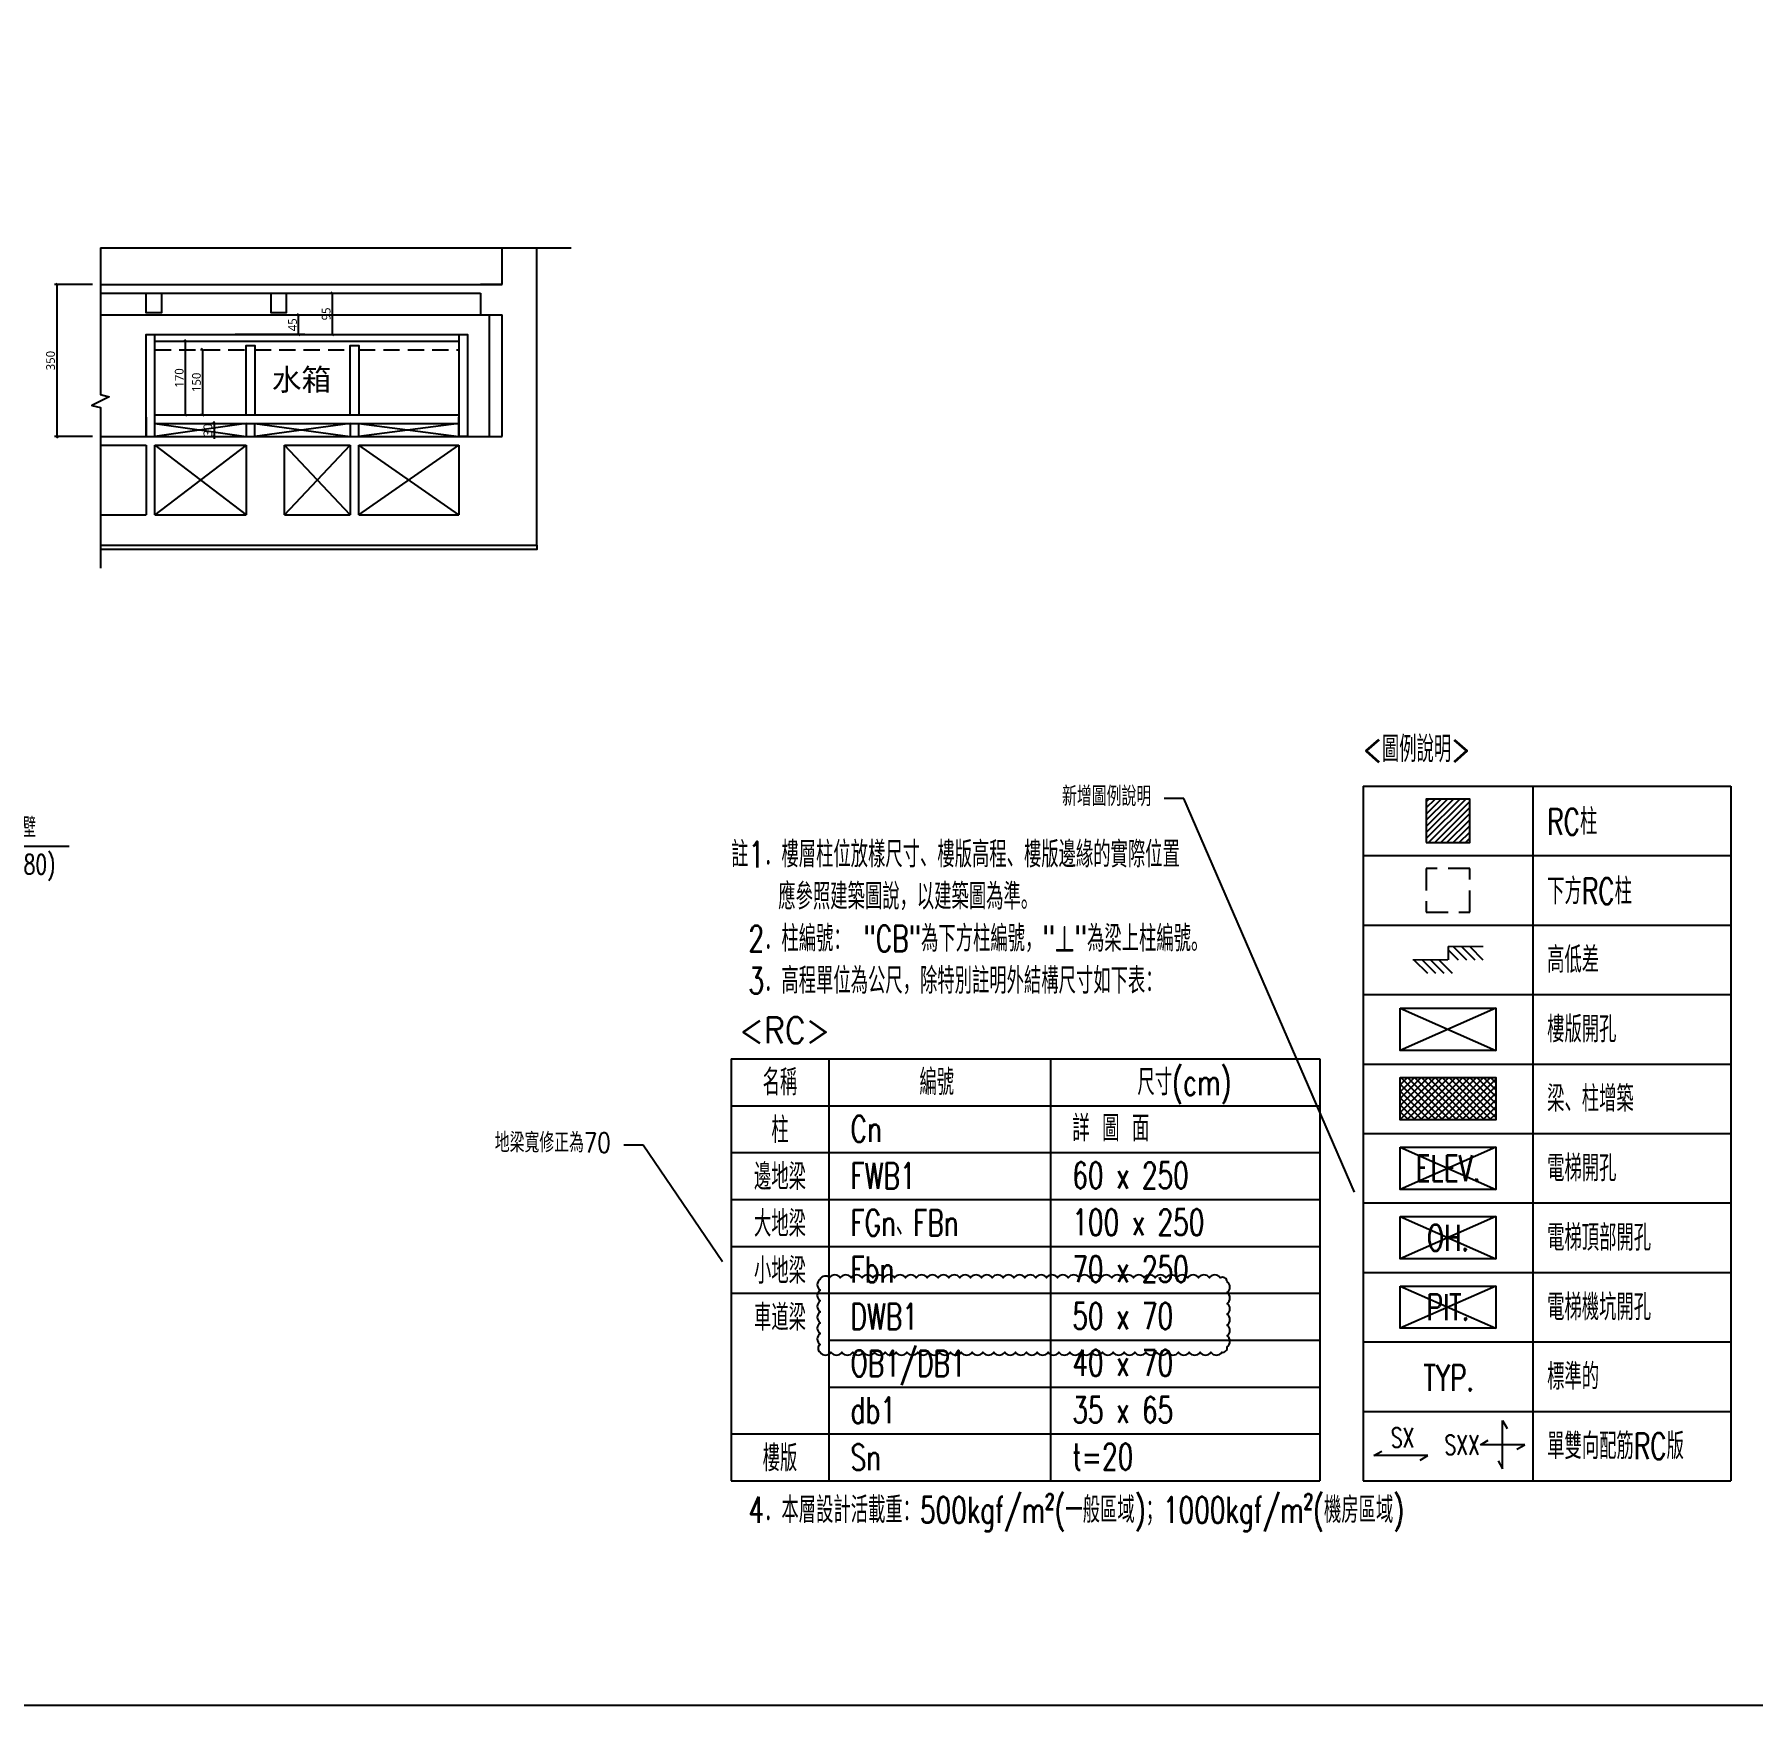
# Model space of a CAD drawing. Header units: millimetres. Extents: x -3377 to 119122, y -22007 to 15479.
# Drawn here: x 7343 to 11300, y 0 to 3849 of the extents above; entities that cross this region are included whole.
import ezdxf
from ezdxf import colors
from ezdxf.entities.mleader import LeaderData, LeaderLine
from ezdxf.enums import TextEntityAlignment as Align
from ezdxf.math import Vec2, Vec3

# ---------------------------------------------------------------- set-up
doc = ezdxf.new("R2010")
doc.units = ezdxf.units.MM
doc.header["$LTSCALE"] = 150
doc.header["$MEASUREMENT"] = 0
doc.linetypes.add('HIDDEN', pattern=[0.375, 0.25, -0.125])
doc.layers.get('0').update_dxf_attribs({"plot": 0})
for name, color, linetype in [('ARTIC', 6, 'Continuous'), ('NOTE2', 2, 'Continuous'), ('S-COL', 7, 'Continuous'), ('S-COLB', 4, 'HIDDEN'), ('S-DIM', 2, 'Continuous'), ('S-HATCHCOL', 13, 'Continuous'), ('S-OPEN', 13, 'Continuous'), ('S-SLAB', 5, 'Continuous'), ('S-TAB', 4, 'Continuous'), ('S-TEXT', 2, 'Continuous'), ('S-THIN', 201, 'Continuous'), ('SLAB', 7, 'Continuous'), ('TITLE', 6, 'Continuous'), ('WALL', 2, 'Continuous')]:
    doc.layers.add(name, color=color, linetype=linetype)
for name, color, linetype, plot in [('S-ARCH', 252, 'Continuous', False), ('S-CLOUD_20220217(結構依建築圖2022-0216修改)', 4, 'Continuous', False), ('S-CLOUD_20220303', 4, 'Continuous', False)]:
    doc.layers.add(name, color=color, linetype=linetype, plot=plot)
doc.styles.add('4C', font='romans.shx', dxfattribs={"width": 0.9, "height": 52.5, "bigfont": '1lsp.shx'})
doc.styles.add('C1', font='', dxfattribs={"bigfont": 'japanese.shx'})
doc.styles.add('CS4', font='romans.shx', dxfattribs={"width": 0.7, "height": 45, "bigfont": 'lsp.shx'})
doc.styles.add('HH', font='')
doc.styles.add('LSP', font='SIMPLEX.shx', dxfattribs={"width": 0.8, "bigfont": 'lsp.shx'})
doc.styles.get('C1').set_extended_font_data('微軟正黑體')
doc.styles.get('HH').set_extended_font_data('Microsoft JhengHei')
doc.dimstyles.new('1-1', dxfattribs={"dimtxt": 20, "dimasz": 8, "dimexe": 10, "dimexo": 0, "dimgap": 10, "dimtad": 1, "dimdsep": 46, "dimtxsty": 'C1', "dimblk": 'OBLIQUE', "dimblk1": 'OBLIQUE', "dimblk2": 'ARROW', "dimcen": 10, "dimaunit": 1, "dimadec": 0, "dimazin": 0, "dimtfac": 1, "dimtix": 1, "dimtmove": 2, "dimatfit": 3, "dimldrblk": 'DIMC', "dimfxl": 0, "dimtolj": 1, "dimarcsym": 0})
doc.dimstyles.new('DIM150', dxfattribs={"dimscale": 15, "dimtxt": 3, "dimasz": 2, "dimexe": 2, "dimexo": 2, "dimgap": 1, "dimtad": 1, "dimdec": 1, "dimdsep": 46, "dimtxsty": 'CS4', "dimblk1": 'ARCHTICK', "dimblk2": 'ARCHTICK', "dimsah": 1, "dimcen": 2, "dimdle": 2, "dimadec": 0, "dimazin": 0, "dimtfac": 1, "dimtdec": 1, "dimtmove": 0, "dimatfit": 3, "dimldrblk": 'TAA', "dimfxl": 0, "dimtolj": 1, "dimarcsym": 0})

# ---------------------------------------------------------------- blocks, each defined once
blk = doc.blocks.new('圖例說明')
at = {"layer": 'S-HATCHCOL'}
h = blk.add_hatch(dxfattribs=at)
h.set_pattern_fill('ANSI31', color=256, scale=60, style=0)
h.set_pattern_definition([(45, (1.3676, 481.526), (-5.3033, 5.3033), [])])
h.paths.add_polyline_path([(109.2, 1102.5), (184.2, 1102.5), (184.2, 1177.5), (109.2, 1177.5)])
h = blk.add_hatch(dxfattribs=at)
h.set_pattern_fill('ANSI37', color=256, scale=67.5)
h.set_pattern_definition([(45, (-92186.061, -6241.679), (-5.9662135, 5.9662135), []), (135, (-92186.061, -6241.679), (-5.9662135, -5.9662135), [])])
h.paths.add_polyline_path([(64.3, 696.5), (229, 696.5), (229, 623.5), (64.3, 623.5)])
at = {"layer": 'S-COL'}
blk.add_lwpolyline([(109.2, 1102.5), (184.2, 1102.5), (184.2, 1177.5), (109.2, 1177.5)], close=True, dxfattribs=at)
at = {"layer": 'S-COLB'}
blk.add_lwpolyline([(109.2, 982.5), (184.2, 982.5), (184.2, 1057.5), (109.2, 1057.5)], close=True, dxfattribs=at)
at = {"layer": 'S-OPEN'}
for p, q in [((64.3, 816.5), (229, 743.5)), ((229, 816.5), (64.3, 743.5)), ((64.3, 576.5), (229, 503.5)), ((229, 576.5), (64.3, 503.5)), ((64.3, 456.5), (229, 383.5)), ((229, 456.5), (64.3, 383.5)), ((64.3, 336.5), (229, 263.5)), ((229, 336.5), (64.3, 263.5))]:
    blk.add_line(p, q, dxfattribs=at)
at = {"layer": 'S-SLAB'}
for points in [[(64.3, 816.5), (229, 816.5), (229, 743.5), (64.3, 743.5)], [(64.3, 696.5), (229, 696.5), (229, 623.5), (64.3, 623.5)], [(64.3, 576.5), (229, 576.5), (229, 503.5), (64.3, 503.5)], [(64.3, 456.5), (229, 456.5), (229, 383.5), (64.3, 383.5)], [(64.3, 336.5), (229, 336.5), (229, 263.5), (64.3, 263.5)]]:
    blk.add_lwpolyline(points, close=True, dxfattribs=at)
at = {"layer": 'S-TAB'}
for p, q in [((0, 1200), (635.3, 1200)), ((0, 1200), (0, 0)), ((293.3, 1200), (293.3, 0)), ((635.3, 1200), (635.3, 0)), ((0, 1080), (635.3, 1080)), ((0, 960), (635.3, 960)), ((0, 840), (635.3, 840)), ((0, 720), (635.3, 720)), ((0, 600), (635.3, 600)), ((0, 480), (635.3, 480)), ((0, 360), (635.3, 360)), ((0, 240), (635.3, 240)), ((0, 120), (635.3, 120)), ((0, 0), (635.3, 0))]:
    blk.add_line(p, q, dxfattribs=at)
at = {"layer": 'S-THIN'}
for p, q in [((146.7, 923), (146.7, 900)), ((155.4, 923), (178.4, 900)), ((169.7, 923), (192.8, 900)), ((184.1, 923), (207.1, 900)), ((87.8, 900), (111.1, 876.7)), ((102.2, 900), (125.2, 877)), ((116.5, 900), (139.6, 877)), ((130.9, 900), (153.9, 877)), ((146.7, 917.4), (164.3, 899.7))]:
    blk.add_line(p, q, dxfattribs=at)
at = {"layer": 'S-THIN', "const_width": 2.54}
for points in [[(207.8, 923), (146.7, 923)], [(85.5, 900), (146.7, 900)]]:
    blk.add_lwpolyline(points, dxfattribs=at)
at = {"layer": 'SLAB', "color": 1}
for p, q in [((240.9, 20.9), (240.9, 104)), ((279.1, 62.4), (202.7, 62.4)), ((112, 43.7), (18.8, 43.7))]:
    blk.add_line(p, q, dxfattribs=at)
for points in [[(240.9, 104), (248.7, 90.5)], [(202.7, 62.4), (216.2, 70.2)], [(265.6, 54.6), (279.1, 62.4)], [(18.8, 43.7), (32.3, 51.5)], [(98.5, 35.9), (112, 43.7)], [(233.1, 34.4), (240.9, 20.9)]]:
    blk.add_lwpolyline(points, dxfattribs=at)
at = {"layer": 'S-TEXT', "style": 'CS4', "width": 0.7}
for s, p in [('<圖例說明>', (0, 1263.9)), ('RC柱', (317.9, 1138.5)), ('下方RC柱', (317.9, 1018.5)), ('高低差', (317.9, 900)), ('樓版開孔', (317.9, 780)), ('梁、柱增築', (317.9, 660)), ('電梯開孔', (317.9, 540)), ('電梯頂部開孔', (317.9, 420)), ('電梯機坑開孔', (317.9, 300)), ('TYP.', (104.1, 178.1)), ('標準的', (317.9, 180)), ('單雙向配筋RC版', (317.9, 60))]:
    blk.add_text(s, height=45, dxfattribs=at).set_placement(p, align=Align.MIDDLE_LEFT)
for s, p in [('ELEV.', (146.7, 540)), ('OH.', (146.7, 420)), ('PIT.', (146.7, 300))]:
    blk.add_text(s, height=45, dxfattribs=at).set_placement(p, align=Align.MIDDLE)
at = {"layer": 'SLAB', "color": 2, "style": 'CS4', "width": 0.7}
for s, p in [('SX', (68.1, 74.5)), ('SXX', (171, 62.1))]:
    blk.add_text(s, height=33.75, dxfattribs=at).set_placement(p, align=Align.MIDDLE_CENTER)
blk = doc.blocks.new('_ARCHTICK')
at = {"color": 0, "linetype": 'ByBlock', "const_width": 0.15}
blk.add_lwpolyline([(-0.5, -0.5), (0.5, 0.5)], dxfattribs=at)
blk = doc.blocks.new('*D25')
at = {"layer": 'DEFPOINTS', "color": 0, "transparency": 16777216}
for p in [(7069.5, 1979.2), (7149.5, 1979.2), (7149.5, 1979.2)]:
    blk.add_point(p, dxfattribs=at)
at = {"layer": 'S-DIM', "color": 0, "lineweight": -2, "transparency": 16777216}
for p, q in [((7039.5, 1979.2), (7149.5, 1979.2)), ((7149.5, 1979.2), (7423.8, 1979.2))]:
    blk.add_line(p, q, dxfattribs=at)
at = {"layer": 'S-DIM', "color": 0, "lineweight": -2, "transparency": 16777216, "xscale": 30, "yscale": 30, "zscale": 30, "rotation": 180}
blk.add_blockref('_ARCHTICK', (7069.5, 1979.2), dxfattribs=at)
at = {"layer": 'S-DIM', "color": 0, "lineweight": -2, "transparency": 16777216, "xscale": 30, "yscale": 30, "zscale": 30}
blk.add_blockref('_ARCHTICK', (7149.5, 1979.2), dxfattribs=at)
at = {"layer": 'S-DIM', "color": 0, "transparency": 16777216, "char_height": 45, "attachment_point": 5, "style": 'CS4'}
for s, insert in [('\\A1;連續壁', (7301.7, 2022.4)), ('\\A1;DW1(80)', (7301.7, 1929.9))]:
    blk.add_mtext(s, dxfattribs=dict(at, insert=insert))
blk = doc.blocks.new('TAA')
at = {"linetype": 'Continuous'}
blk.add_line((0, 0), (-1.66, 0), dxfattribs=at)
blk.add_solid([(-1.5, -0.25), (-1.5, 0.25), (0, 0)], dxfattribs=at)
blk = doc.blocks.new('DwFm')
blk.add_lwpolyline([(-12110.4, 0), (0, 0), (0, -7760.1), (-12110.4, -7760.1)], close=True)
blk = doc.blocks.new('_Oblique')
at = {"color": 0, "linetype": 'ByBlock', "lineweight": -2}
blk.add_line((-0.5, -0.5), (0.5, 0.5), dxfattribs=at)
blk = doc.blocks.new('*D217')
at = {"layer": 'ARTIC', "color": 0, "lineweight": -2, "transparency": 16777216}
for p, q in [((33413.8, 2318), (33926.8, 2318)), ((33921.8, 2223), (33921.8, 2318)), ((33921.6, 2223), (33926.8, 2223))]:
    blk.add_line(p, q, dxfattribs=at)
at = {"layer": 'DEFPOINTS', "color": 0, "transparency": 16777216}
for p in [(33408.8, 2318), (33921.8, 2318), (33916.6, 2223)]:
    blk.add_point(p, dxfattribs=at)
at = {"layer": 'ARTIC', "color": 0, "lineweight": -2, "transparency": 16777216, "xscale": 5, "yscale": 5, "zscale": 5}
for p, rotation in [((33921.8, 2318), 90), ((33921.8, 2223), 270)]:
    blk.add_blockref('_Oblique', p, dxfattribs=dict(at, rotation=rotation))
at = {"layer": 'ARTIC', "color": 0, "transparency": 16777216, "insert": (33907.5, 2270.5), "char_height": 20, "attachment_point": 5, "rotation": 90, "style": 'C1'}
blk.add_mtext('\\A1;95', dxfattribs=at)
blk = doc.blocks.new('ARROW')
blk.add_solid([(0, 0), (-1, 0.3), (-1, -0.3)])
blk = doc.blocks.new('DIMC')
for p, q in [((-1.5, 0), (1.5, 0)), ((0, -1.5), (0, 1.5))]:
    blk.add_line(p, q)
at = {"color": 3}
blk.add_circle((0, 0), 0.5, dxfattribs=at)
blk = doc.blocks.new('*D218')
at = {"layer": 'ARTIC', "color": 0, "lineweight": -2, "transparency": 16777216}
for p, q in [((33649.5, 2018), (33649.5, 2023)), ((33651.6, 2018), (33644.5, 2018)), ((33651.6, 1988), (33644.5, 1988)), ((33649.5, 2018), (33649.5, 1988)), ((33649.5, 1988), (33649.5, 1983))]:
    blk.add_line(p, q, dxfattribs=at)
at = {"layer": 'DEFPOINTS', "color": 0, "transparency": 16777216}
for p in [(33649.5, 1988), (33656.6, 2018), (33656.6, 1988)]:
    blk.add_point(p, dxfattribs=at)
at = {"layer": 'ARTIC', "color": 0, "lineweight": -2, "transparency": 16777216, "xscale": 5, "yscale": 5, "zscale": 5}
for p, rotation in [((33649.5, 2018), 270), ((33649.5, 1988), 90)]:
    blk.add_blockref('_Oblique', p, dxfattribs=dict(at, rotation=rotation))
at = {"layer": 'ARTIC', "color": 0, "transparency": 16777216, "insert": (33635.1, 2003), "char_height": 20, "attachment_point": 5, "rotation": 90, "style": 'C1'}
blk.add_mtext('\\A1;30', dxfattribs=at)
blk = doc.blocks.new('*D219')
at = {"layer": 'ARTIC', "color": 0, "lineweight": -2, "transparency": 16777216}
for p, q in [((33840.3, 2268), (33839.1, 2268)), ((33844.1, 2223), (33844.1, 2268)), ((33840.3, 2223), (33839.1, 2223))]:
    blk.add_line(p, q, dxfattribs=at)
at = {"layer": 'DEFPOINTS', "color": 0, "transparency": 16777216}
for p in [(33844.1, 2268), (33845.3, 2268), (33845.3, 2223)]:
    blk.add_point(p, dxfattribs=at)
at = {"layer": 'ARTIC', "color": 0, "lineweight": -2, "transparency": 16777216, "xscale": 5, "yscale": 5, "zscale": 5}
for p, rotation in [((33844.1, 2268), 90), ((33844.1, 2223), 270)]:
    blk.add_blockref('_Oblique', p, dxfattribs=dict(at, rotation=rotation))
at = {"layer": 'ARTIC', "color": 0, "transparency": 16777216, "insert": (33830, 2245.5), "char_height": 20, "attachment_point": 5, "rotation": 90, "style": 'C1'}
blk.add_mtext('\\A1;45', dxfattribs=at)
blk = doc.blocks.new('*D220')
at = {"layer": 'ARTIC', "color": 0, "lineweight": -2, "transparency": 16777216}
for p, q in [((33576.3, 2208), (33588.5, 2208)), ((33583.5, 2038), (33583.5, 2208)), ((33576.3, 2038), (33588.5, 2038))]:
    blk.add_line(p, q, dxfattribs=at)
at = {"layer": 'DEFPOINTS', "color": 0, "transparency": 16777216}
for p in [(33571.3, 2208), (33583.5, 2208), (33571.3, 2038)]:
    blk.add_point(p, dxfattribs=at)
at = {"layer": 'ARTIC', "color": 0, "lineweight": -2, "transparency": 16777216, "xscale": 5, "yscale": 5, "zscale": 5}
for p, rotation in [((33583.5, 2208), 90), ((33583.5, 2038), 270)]:
    blk.add_blockref('_Oblique', p, dxfattribs=dict(at, rotation=rotation))
at = {"layer": 'ARTIC', "color": 0, "transparency": 16777216, "insert": (33569.1, 2123), "char_height": 20, "attachment_point": 5, "rotation": 90, "style": 'C1'}
blk.add_mtext('\\A1;170', dxfattribs=at)
blk = doc.blocks.new('*D221')
at = {"layer": 'ARTIC', "color": 0, "lineweight": -2, "transparency": 16777216}
for p, q in [((33621.2, 2188), (33618.2, 2188)), ((33623.2, 2038), (33623.2, 2188)), ((33621.2, 2038), (33618.2, 2038))]:
    blk.add_line(p, q, dxfattribs=at)
at = {"layer": 'DEFPOINTS', "color": 0, "transparency": 16777216}
for p in [(33623.2, 2188), (33626.2, 2188), (33626.2, 2038)]:
    blk.add_point(p, dxfattribs=at)
at = {"layer": 'ARTIC', "color": 0, "lineweight": -2, "transparency": 16777216, "xscale": 5, "yscale": 5, "zscale": 5}
for p, rotation in [((33623.2, 2188), 90), ((33623.2, 2038), 270)]:
    blk.add_blockref('_Oblique', p, dxfattribs=dict(at, rotation=rotation))
at = {"layer": 'ARTIC', "color": 0, "transparency": 16777216, "insert": (33608.8, 2113), "char_height": 20, "attachment_point": 5, "rotation": 90, "style": 'C1'}
blk.add_mtext('\\A1;150', dxfattribs=at)
blk = doc.blocks.new('*D222')
at = {"layer": 'ARTIC', "color": 0, "lineweight": -2, "transparency": 16777216}
for p, q in [((33369.6, 2338), (33282.1, 2338)), ((33287.1, 2338), (33287.1, 1988)), ((33369.6, 1988), (33282.1, 1988))]:
    blk.add_line(p, q, dxfattribs=at)
at = {"layer": 'DEFPOINTS', "color": 0, "transparency": 16777216}
for p in [(33374.6, 2338), (33287.1, 1988), (33374.6, 1988)]:
    blk.add_point(p, dxfattribs=at)
at = {"layer": 'ARTIC', "color": 0, "lineweight": -2, "transparency": 16777216, "xscale": 5, "yscale": 5, "zscale": 5}
for p, rotation in [((33287.1, 2338), 90), ((33287.1, 1988), 270)]:
    blk.add_blockref('_Oblique', p, dxfattribs=dict(at, rotation=rotation))
at = {"layer": 'ARTIC', "color": 0, "transparency": 16777216, "insert": (33272.8, 2163), "char_height": 20, "attachment_point": 5, "rotation": 90, "style": 'C1'}
blk.add_mtext('\\A1;350', dxfattribs=at)
blk = doc.blocks.new('_None')
blk = doc.blocks.new('A$C577F3BB7')
at = {"color": 252}
for p, q in [((2031.242, 1693.572), (2906.331, 1693.572)), ((2926.331, 1693.572), (2926.331, 1413.572)), ((2156.331, 1443.572), (2366.331, 1413.572)), ((2366.331, 1443.572), (2156.331, 1413.572)), ((2386.331, 1443.572), (2606.331, 1413.572)), ((2606.331, 1443.572), (2386.331, 1413.572)), ((2626.331, 1443.572), (2856.327, 1413.572)), ((2856.327, 1443.572), (2626.331, 1413.572)), ((2366.331, 1393.572), (2156.331, 1233.572)), ((2156.331, 1393.572), (2366.331, 1233.572)), ((2455.031, 1233.572), (2606.331, 1393.572)), ((2606.331, 1233.572), (2455.031, 1393.572)), ((2626.331, 1233.572), (2856.327, 1393.572)), ((2856.327, 1233.572), (2626.331, 1393.572))]:
    blk.add_line(p, q, dxfattribs=at)
at = {"color": 252, "linetype": 'HIDDEN'}
for points in [[(2156.331, 1613.572), (2366.331, 1613.572)], [(2386.331, 1613.572), (2606.331, 1613.572)], [(2626.331, 1613.572), (2856.327, 1613.572)]]:
    blk.add_lwpolyline(points, dxfattribs=at)
at = {"color": 252}
blk.add_lwpolyline([(3036.331, 1163.572), (3036.331, 1153.572), (2031.242, 1153.572)], dxfattribs=at)
at = {"layer": 'ARTIC', "color": 252}
blk.add_line((2031.242, 1847.945), (3115.374, 1847.945), dxfattribs=at)
blk.add_lwpolyline([(2031.242, 1847.945), (2031.242, 1510.457), (2051.242, 1505.457), (2011.242, 1485.457), (2031.242, 1480.457), (2031.242, 1110.425)], dxfattribs=at)
at = {"layer": 'WALL', "color": 252}
for p, q in [((2956.331, 1763.572), (2956.331, 1847.945)), ((3036.331, 1163.572), (3036.331, 1847.945)), ((2031.242, 1763.572), (2956.331, 1763.572)), ((2031.242, 1743.572), (2136.33, 1743.572)), ((2171.33, 1743.572), (2423.831, 1743.572)), ((2458.831, 1743.572), (2906.331, 1743.572)), ((2956.331, 1413.572), (2956.331, 1693.572)), ((2156.331, 1463.572), (2856.331, 1463.572)), ((2156.331, 1443.572), (2856.331, 1443.572)), ((2031.242, 1413.572), (2956.331, 1413.572)), ((2031.242, 1393.572), (2136.331, 1393.572)), ((2156.331, 1393.572), (2366.331, 1393.572)), ((2455.031, 1393.572), (2606.331, 1393.572)), ((2626.331, 1393.572), (2856.327, 1393.572)), ((2031.242, 1233.572), (2136.331, 1233.572)), ((2156.331, 1233.572), (2366.331, 1233.572)), ((2455.031, 1233.572), (2606.331, 1233.572)), ((2626.331, 1233.572), (2856.327, 1233.572)), ((2031.242, 1163.572), (3036.331, 1163.572))]:
    blk.add_line(p, q, dxfattribs=at)
for points in [[(2171.33, 1743.572), (2171.33, 1698.572), (2136.33, 1698.572), (2136.33, 1743.572)], [(2458.831, 1743.572), (2458.831, 1698.572), (2423.831, 1698.572), (2423.831, 1743.572)], [(2956.331, 1763.572), (2906.331, 1763.572)], [(2906.331, 1743.572), (2906.331, 1693.572), (2956.331, 1693.572)], [(2136.331, 1413.572), (2136.331, 1648.572), (2876.327, 1648.572), (2876.327, 1413.572)], [(2156.331, 1413.572), (2156.331, 1648.572)], [(2156.331, 1633.572), (2856.327, 1633.572)], [(2501.334, 1648.572), (2341.334, 1648.572)], [(2366.331, 1463.572), (2366.331, 1623.572), (2386.331, 1623.572), (2386.331, 1463.572)], [(2606.331, 1463.572), (2606.331, 1623.572), (2626.331, 1623.572), (2626.331, 1463.572)], [(2856.327, 1648.572), (2856.327, 1413.572)], [(2136.331, 1458.572), (2136.331, 1413.572), (2156.331, 1413.572), (2156.331, 1458.572)], [(2366.331, 1443.572), (2366.331, 1413.572), (2386.331, 1413.572), (2386.331, 1443.572)], [(2606.331, 1443.572), (2606.331, 1413.572), (2626.331, 1413.572), (2626.331, 1443.572)], [(2876.327, 1458.572), (2876.327, 1413.572), (2856.331, 1413.572), (2856.331, 1458.572)], [(2136.331, 1393.572), (2136.331, 1233.572)], [(2156.331, 1233.572), (2156.331, 1393.572)], [(2366.331, 1393.572), (2366.331, 1233.572)], [(2455.031, 1233.572), (2455.031, 1393.572)], [(2606.331, 1393.572), (2606.331, 1233.572)], [(2626.331, 1233.572), (2626.331, 1393.572)], [(2856.327, 1393.572), (2856.327, 1233.572)]]:
    blk.add_lwpolyline(points, dxfattribs=at)
at = {"layer": 'TITLE', "color": 252, "linetype": 'Continuous', "style": 'HH'}
blk.add_text('水箱', height=50, dxfattribs=at).set_placement((2425.848, 1519.756))
at = {"layer": 'ARTIC', "color": 252}
for base, p1, p2, picture, middle in [((1930.481, 1413.572), (2017.987, 1763.572), (2017.987, 1413.572), '*D222', (1916.146, 1588.572)), ((2565.149, 1743.572), (2559.901, 1648.572), (2052.168, 1743.572), '*D217', (2550.813, 1696.072)), ((2226.884, 1633.572), (2214.674, 1463.572), (2214.674, 1633.572), '*D220', (2212.49, 1548.572)), ((2266.579, 1613.572), (2269.562, 1463.572), (2269.562, 1613.572), '*D221', (2252.185, 1538.572)), ((2292.807, 1413.572), (2299.903, 1443.572), (2299.903, 1413.572), '*D218', (2278.471, 1428.572))]:
    dim = blk.add_linear_dim(base=base, p1=p1, p2=p2, angle=90, dimstyle='1-1', override={"dimasz": 5, "dimexe": 5, "dimexo": 5, "dimgap": 4}, dxfattribs=at)
    dim.commit()
    dim.dimension.update_dxf_attribs({"geometry": picture, "text_midpoint": middle, "insert": (-31356.655, -574.458)})
dim = blk.add_aligned_dim(p1=(2488.64, 1648.572), p2=(2488.64, 1693.572), distance=1.158, dimstyle='1-1', override={"dimasz": 5, "dimexe": 5, "dimexo": 5, "dimgap": 4}, dxfattribs=at)
dim.commit()
dim.dimension.update_dxf_attribs({"geometry": '*D219', "text_midpoint": (2473.314, 1671.072), "insert": (-31356.655, -574.458)})
blk = doc.blocks.new('2022-0217')
blk.add_blockref('A$C577F3BB7', (-6645.9, -6251))

msp = doc.modelspace()

# ---------------------------------------------------------------- linework, layer by layer
at = {"layer": 'S-CLOUD_20220303'}
msp.add_lwpolyline([(9152.91, 813.75, 0.5205671), (9177.91, 813.75, 0.5205671), (9202.91, 813.75, 0.5205671), (9227.91, 813.75, 0.5205671), (9252.91, 813.75, 0.5205671), (9277.91, 813.75, 0.5205671), (9302.91, 813.75, 0.5205671), (9327.91, 813.75, 0.5205671), (9352.91, 813.75, 0.5205671), (9377.91, 813.75, 0.5205671), (9402.91, 813.75, 0.5205671), (9427.91, 813.75, 0.5205671), (9452.91, 813.75, 0.5205671), (9477.91, 813.75, 0.5205671), (9502.91, 813.75, 0.5205671), (9527.91, 813.75, 0.5205671), (9552.91, 813.75, 0.5205671), (9577.91, 813.75, 0.5205671), (9602.91, 813.75, 0.5205671), (9627.91, 813.75, 0.5205671), (9652.91, 813.75, 0.5205671), (9677.91, 813.75, 0.5205671), (9702.91, 813.75, 0.5205671), (9727.91, 813.75, 0.5205671), (9752.91, 813.75, 0.5205671), (9777.91, 813.75, 0.5205671), (9802.91, 813.75, 0.5205671), (9827.91, 813.75, 0.5205671), (9852.91, 813.75, 0.5205671), (9877.91, 813.75, 0.5205671), (9902.91, 813.75, 0.5205671), (9927.91, 813.75, 0.5205671), (9952.91, 813.75, 0.5205671), (9977.91, 813.75, 0.5205671), (10002.91, 813.75, 0.5205671), (10027.91, 813.75, 0.5205671), (10052.91, 813.75, 0.5205671), (10077.91, 813.75, 0.5205671), (10090.24, 826.41, 0.5205671), (10090.24, 851.41, 0.5205671), (10090.24, 876.41, 0.5205671), (10090.24, 901.41, 0.5205671), (10090.24, 926.41, 0.5205671), (10090.24, 951.41, 0.5205671), (10090.24, 976.41, 0.5205671), (10074.35, 985.52, 0.5205671), (10049.35, 985.52, 0.5205671), (10024.35, 985.52, 0.5205671), (9999.35, 985.52, 0.5205671), (9974.35, 985.52, 0.5205671), (9949.35, 985.52, 0.5205671), (9924.35, 985.52, 0.5205671), (9899.35, 985.52, 0.5205671), (9874.35, 985.52, 0.5205671), (9849.35, 985.52, 0.5205671), (9824.35, 985.52, 0.5205671), (9799.35, 985.52, 0.5205671), (9774.35, 985.52, 0.5205671), (9749.35, 985.52, 0.5205671), (9724.35, 985.52, 0.5205671), (9699.35, 985.52, 0.5205671), (9674.35, 985.52, 0.5205671), (9649.35, 985.52, 0.5205671), (9624.35, 985.52, 0.5205671), (9599.35, 985.52, 0.5205671), (9574.35, 985.52, 0.5205671), (9549.35, 985.52, 0.5205671), (9524.35, 985.52, 0.5205671), (9499.35, 985.52, 0.5205671), (9474.35, 985.52, 0.5205671), (9449.35, 985.52, 0.5205671), (9424.35, 985.52, 0.5205671), (9399.35, 985.52, 0.5205671), (9374.35, 985.52, 0.5205671), (9349.35, 985.52, 0.5205671), (9324.35, 985.52, 0.5205671), (9299.35, 985.52, 0.5205671), (9274.35, 985.52, 0.5205671), (9249.35, 985.52, 0.5205671), (9224.35, 985.52, 0.5205671), (9199.35, 985.52, 0.5205671), (9174.35, 985.52, 0.5205671), (9152.91, 981.96, 0.5205671), (9152.91, 956.96, 0.5205671), (9152.91, 931.96, 0.5205671), (9152.91, 906.96, 0.5205671), (9152.91, 881.96, 0.5205671), (9152.91, 856.96, 0.5205671), (9152.91, 831.96, 0.5205671)], format="xyb", close=True, dxfattribs=at)
at = {"layer": 'S-TAB'}
for p, q in [((8947.9, 1489.68), (10303.3, 1489.68)), ((8947.9, 1489.68), (8947.9, 517.68)), ((9172.9, 1489.68), (9172.9, 517.68)), ((9683.69, 1489.68), (9683.69, 517.68)), ((10303.3, 1489.68), (10303.3, 517.68)), ((8947.9, 1381.68), (10303.3, 1381.68)), ((8947.9, 1273.68), (10303.3, 1273.68)), ((8947.9, 1165.68), (10303.3, 1165.68)), ((8947.9, 1057.68), (10303.3, 1057.68)), ((8947.9, 949.68), (10303.3, 949.68)), ((9172.9, 949.68), (10303.3, 949.68)), ((9172.9, 841.68), (10303.3, 841.68)), ((9172.9, 733.68), (10303.3, 733.68)), ((8947.9, 625.68), (10303.3, 625.68)), ((8947.9, 517.68), (10303.3, 517.68))]:
    msp.add_line(p, q, dxfattribs=at)

# ---------------------------------------------------------------- block references
msp.add_blockref('DwFm', (12110.4, 7760.14))
at = {"layer": 'S-ARCH'}
msp.add_blockref('2022-0217', (12110.4, 7760.14), dxfattribs=at)
at = {"layer": 'S-TEXT', "xscale": 1.333333333333333, "yscale": 1.333333333333333, "zscale": 1.333333333333333}
msp.add_blockref('圖例說明', (10403.3, 517.68), dxfattribs=at)

# ---------------------------------------------------------------- texts
at = {"layer": 'NOTE2', "style": '4C', "width": 0.9}
msp.add_text('<RC>', height=60, dxfattribs=at).set_placement((9071.51, 1555.38), align=Align.MIDDLE_CENTER)
at = {"layer": 'S-TEXT', "linetype": 'Continuous', "style": 'CS4', "width": 0.7}
for s, p in [('註1．樓層柱位放樣尺寸、樓版高程、樓版邊緣的實際位置', (8947.9, 1930.51)), ('\u3000\u3000 應參照建築圖說，以建築圖為準。', (8947.9, 1833.56)), ('\u30002．柱編號： "CB"為下方柱編號，"⊥"為梁上柱編號。', (8947.9, 1736.62)), ('\u30003．高程單位為公尺，除特別註明外結構尺寸如下表：', (8947.9, 1639.68)), ('\u30004．本層設計活載重：500kgf/m²(一般區域)；1000kgf/m²(機房區域)', (8947.9, 420.73))]:
    msp.add_text(s, height=60, dxfattribs=at).set_placement(p)
at = {"layer": 'S-TEXT', "style": 'CS4', "width": 0.7}
for s, p in [('名稱', (9060.4, 1435.68)), ('編號', (9421.48, 1435.68)), ('尺寸(cm)', (9991.85, 1435.68)), ('柱', (9060.4, 1325.81)), ('邊地梁', (9060.4, 1217.81)), ('大地梁', (9060.4, 1109.81)), ('小地梁', (9060.4, 1001.81)), ('車道梁', (9060.4, 893.81)), ('樓版', (9060.4, 569.81))]:
    msp.add_text(s, height=60, dxfattribs=at).set_placement(p, align=Align.MIDDLE_CENTER)
for s, p in [('Cn', (9222.9, 1328.19)), ('詳 圖 面', (9733.69, 1329.34)), ('FWB1', (9222.9, 1220.19)), ('60 x 250', (9733.69, 1221.34)), ('FGn、FBn', (9222.9, 1112.19)), ('100 x 250', (9733.69, 1113.34)), ('Fbn', (9222.9, 1004.19)), ('70 x 250', (9733.69, 1005.34)), ('DWB1', (9222.9, 896.19)), ('50 x 70', (9733.69, 897.34)), ('OB1/DB1', (9222.9, 788.19)), ('40 x 70', (9733.69, 789.34)), ('db1', (9222.9, 680.19)), ('35 x 65', (9733.69, 681.34)), ('Sn', (9222.9, 572.19)), ('t=20', (9733.69, 573.34))]:
    msp.add_text(s, height=60, dxfattribs=at).set_placement(p, align=Align.MIDDLE_LEFT)

# ---------------------------------------------------------------- dimensions: what is measured, and where the dimension line sits
at = {"layer": 'S-DIM'}
dim = msp.add_linear_dim(base=(7149.53, 1979.16), p1=(7069.53, 1979.16), p2=(7149.53, 1979.16), text='連續壁\\XDW1(<>)', dimstyle='DIM150', dxfattribs=at)
dim.commit()
dim.dimension.update_dxf_attribs({"geometry": '*D25', "text_midpoint": (7301.67, 1979.16)})

# ---------------------------------------------------------------- leaders
at = {"layer": 'S-CLOUD_20220217(結構依建築圖2022-0216修改)'}
ml = msp.add_multileader_mtext('Standard', dxfattribs=at)
ml.set_content('新增圖例說明', color=256, style='LSP')
ml.set_leader_properties(color=256)
ml.set_arrow_properties(name='NONE')
ml.build(insert=Vec2(0, 0))
ml.multileader.update_dxf_attribs({"text_left_attachment_type": 2, "text_right_attachment_type": 2, "dogleg_length": 3, "arrow_head_size": 30, "scale": 15})
ctx = ml.context
ctx.base_point, ctx.scale, ctx.char_height, ctx.arrow_head_size, ctx.landing_gap_size, ctx.plane_origin = Vec3(9626.56, 2088.96), 15, 45, 30, 30, Vec3(10375.12, 1192.28)
ctx.left_attachment, ctx.right_attachment, ctx.text_align_type = 2, 2, 2
notes = []
notes.append((ctx, [(0, (1, 1, 0), (9990.31, 2088.96), (-1, 0), 45, [(0, [(10383.24, 1182.57)], 0, [])])]))
ctx.mtext.insert, ctx.mtext.alignment, ctx.mtext.flow_direction = Vec3(9915.31, 2116.75), 3, 5
ml = msp.add_multileader_mtext('Standard', dxfattribs=at)
ml.set_content('地梁寬修正為70', color=256, style='LSP')
ml.set_leader_properties(color=256)
ml.set_arrow_properties(name='NONE')
ml.build(insert=Vec2(0, 0))
ml.multileader.update_dxf_attribs({"text_left_attachment_type": 2, "text_right_attachment_type": 2, "dogleg_length": 3, "arrow_head_size": 30, "scale": 15})
ctx = ml.context
ctx.base_point, ctx.scale, ctx.char_height, ctx.arrow_head_size, ctx.landing_gap_size, ctx.plane_origin = Vec3(8315.92, 1290.84), 15, 45, 30, 30, Vec3(8927.98, 1021.73)
ctx.left_attachment, ctx.right_attachment, ctx.text_align_type = 2, 2, 2
notes.append((ctx, [(0, (1, 1, 0), (8745.6, 1290.84), (-1, 0), 45, [(0, [(8927.98, 1021.73)], 0, [])])]))
ctx.mtext.insert, ctx.mtext.alignment, ctx.mtext.flow_direction = Vec3(8670.6, 1319.16), 3, 5
for ctx, leaders in notes:
    for number, flags, end, landing, length, lines in leaders:
        leader = LeaderData()
        leader.index, (leader.has_last_leader_line, leader.has_dogleg_vector, leader.attachment_direction) = number, flags
        leader.last_leader_point, leader.dogleg_vector, leader.dogleg_length = Vec3(end), Vec3(landing), length
        for number, points, colour, breaks in lines:
            line = LeaderLine()
            line.index, line.vertices, line.color, line.breaks = number, Vec3.list(points), colors.encode_raw_color(colour), breaks
            leader.lines.append(line)
        ctx.leaders.append(leader)

doc.saveas('drawing.dxf')
